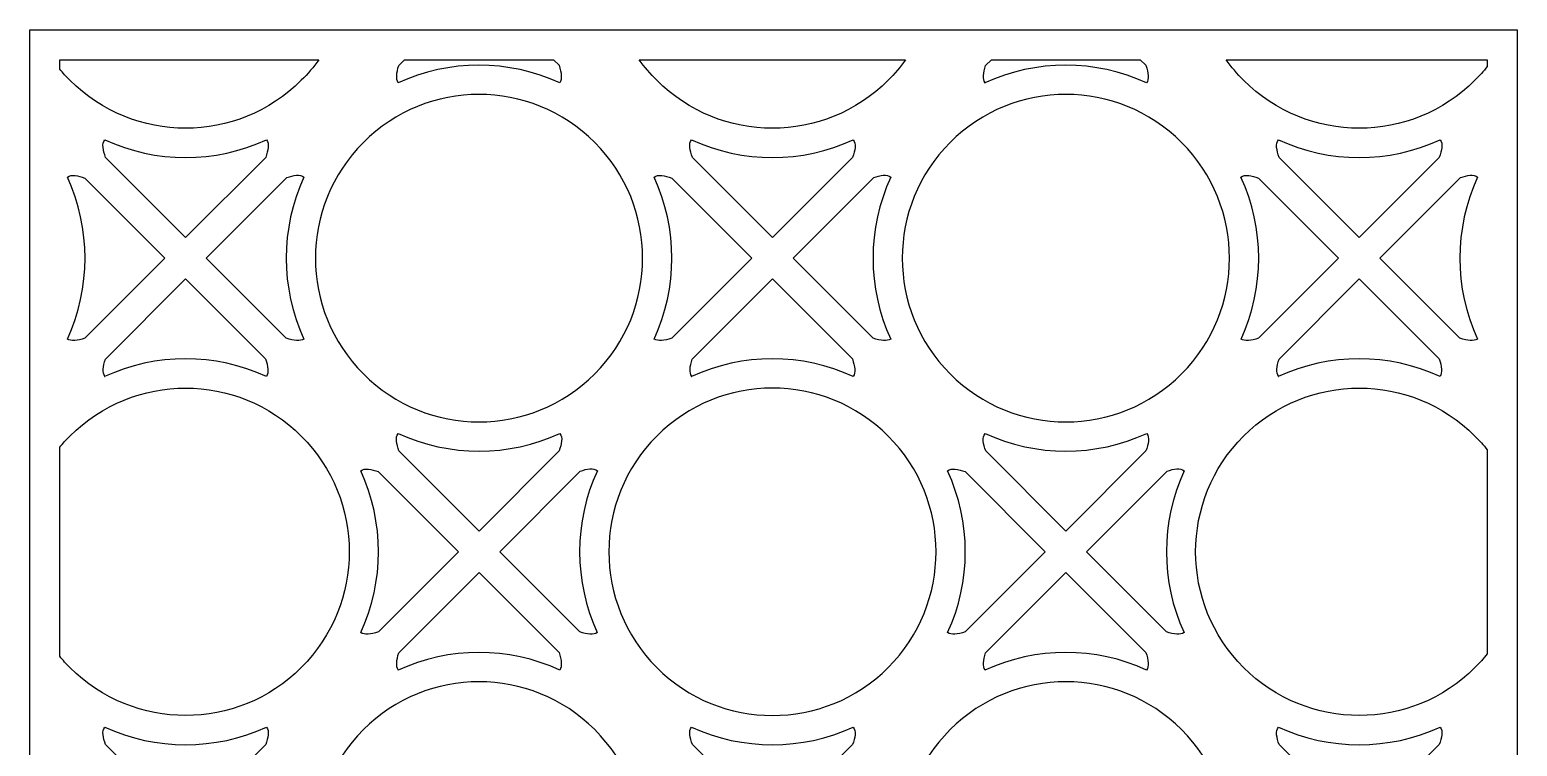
# Model space of a CAD drawing. Header units: centimetres. Extents: x -27 to -20.5, y -6.6 to 6.9.
# Drawn here: x -27 to -20.55, y 3.75 to 6.86 of the extents above; entities that cross this region are included whole.
import ezdxf

# ---------------------------------------------------------------- set-up
doc = ezdxf.new("R2010")
doc.units = ezdxf.units.CM
doc.header["$MEASUREMENT"] = 0
doc.layers.add('layer 1', color=7, linetype='Continuous')

msp = doc.modelspace()

# ---------------------------------------------------------------- linework, layer by layer
at = {"layer": 'layer 1', "color": 250}
for points, knots in [([(-20.54616, -6.61448), (-20.54616, -6.61448), (-20.54616, -6.56891), (-20.54616, -6.56891), (-20.54616, -6.56891), (-20.54616, -6.56891), (-20.54616, -6.48463), (-20.54616, -6.48463), (-20.54616, -6.48463), (-20.54616, -6.48463), (-20.54616, 6.72682), (-20.54616, 6.72682), (-20.54616, 6.72682), (-20.54616, 6.72682), (-20.54616, 6.81765), (-20.54616, 6.81765), (-20.54616, 6.81765), (-20.54616, 6.81765), (-20.54616, 6.85667), (-20.54616, 6.85667), (-20.54616, 6.85667), (-20.54616, 6.85667), (-26.86929, 6.85667), (-26.86929, 6.85667), (-26.86929, 6.85667), (-26.86929, 6.85667), (-26.90224, 6.85667), (-26.90224, 6.85667), (-26.90224, 6.85667), (-26.90224, 6.85667), (-26.99914, 6.85667), (-26.99914, 6.85667), (-26.99914, 6.85667), (-26.99914, 6.85667), (-26.99914, -6.48463), (-26.99914, -6.48463), (-26.99914, -6.48463), (-26.99914, -6.48463), (-26.99914, -6.51149), (-26.99914, -6.51149), (-26.99914, -6.51149), (-26.99914, -6.51149), (-26.99914, -6.61448), (-26.99914, -6.61448), (-26.99914, -6.61448), (-26.99914, -6.61448), (-20.54616, -6.61448), (-20.54616, -6.61448)], [0, 0, 0, 0, 0.0769231, 0.0769231, 0.0769231, 0.0769231, 0.1538462, 0.1538462, 0.1538462, 0.1538462, 0.2307692, 0.2307692, 0.2307692, 0.2307692, 0.3076923, 0.3076923, 0.3076923, 0.3076923, 0.3846154, 0.3846154, 0.3846154, 0.3846154, 0.4615385, 0.4615385, 0.4615385, 0.4615385, 0.5384615, 0.5384615, 0.5384615, 0.5384615, 0.6153846, 0.6153846, 0.6153846, 0.6153846, 0.6923077, 0.6923077, 0.6923077, 0.6923077, 0.7692308, 0.7692308, 0.7692308, 0.7692308, 0.8461538, 0.8461538, 0.8461538, 0.8461538, 1, 1, 1, 1]), ([(-26.86929, 6.72682), (-26.86929, 6.72682), (-26.86929, 6.68642), (-26.86929, 6.68642), (-26.86929, 6.68642), (-26.85533, 6.66961), (-26.84051, 6.65327), (-26.82475, 6.63751), (-26.82475, 6.63751), (-26.54764, 6.36038), (-26.09814, 6.36038), (-25.821, 6.63751), (-25.821, 6.63751), (-25.7929, 6.66562), (-25.76769, 6.69552), (-25.74529, 6.72682), (-25.74529, 6.72682), (-25.74529, 6.72682), (-26.86929, 6.72682), (-26.86929, 6.72682)], [0, 0, 0, 0, 0.1666667, 0.1666667, 0.1666667, 0.1666667, 0.3333333, 0.3333333, 0.3333333, 0.3333333, 0.5, 0.5, 0.5, 0.5, 0.6666667, 0.6666667, 0.6666667, 0.6666667, 1, 1, 1, 1]), ([(-25.3729, 6.72682), (-25.3729, 6.72682), (-25.39822, 6.7015), (-25.39822, 6.7015), (-25.39822, 6.7015), (-25.40852, 6.66926), (-25.41145, 6.64273), (-25.40046, 6.62694), (-25.40046, 6.62694), (-25.40046, 6.62694), (-25.40134, 6.62606), (-25.40134, 6.62606), (-25.40134, 6.62606), (-25.17933, 6.72868), (-24.92161, 6.72879), (-24.69954, 6.6264), (-24.69954, 6.6264), (-24.68881, 6.64265), (-24.69227, 6.66981), (-24.70303, 6.70268), (-24.70303, 6.70268), (-24.70303, 6.70268), (-24.72717, 6.72682), (-24.72717, 6.72682), (-24.72717, 6.72682), (-24.72717, 6.72682), (-25.3729, 6.72682), (-25.3729, 6.72682)], [0, 0, 0, 0, 0.125, 0.125, 0.125, 0.125, 0.25, 0.25, 0.25, 0.25, 0.375, 0.375, 0.375, 0.375, 0.5, 0.5, 0.5, 0.5, 0.625, 0.625, 0.625, 0.625, 0.75, 0.75, 0.75, 0.75, 1, 1, 1, 1]), ([(-24.3548, 6.72682), (-24.33239, 6.69552), (-24.30718, 6.66562), (-24.27907, 6.63751), (-24.27907, 6.63751), (-24.00195, 6.36038), (-23.55245, 6.36038), (-23.27531, 6.63751), (-23.27531, 6.63751), (-23.24721, 6.66562), (-23.222, 6.69552), (-23.1996, 6.72682), (-23.1996, 6.72682), (-23.1996, 6.72682), (-24.3548, 6.72682), (-24.3548, 6.72682)], [0, 0, 0, 0, 0.2, 0.2, 0.2, 0.2, 0.4, 0.4, 0.4, 0.4, 0.6, 0.6, 0.6, 0.6, 1, 1, 1, 1]), ([(-22.82723, 6.72682), (-22.82723, 6.72682), (-22.85255, 6.7015), (-22.85255, 6.7015), (-22.85255, 6.7015), (-22.86283, 6.66926), (-22.86576, 6.64273), (-22.85478, 6.62694), (-22.85478, 6.62694), (-22.85478, 6.62694), (-22.85566, 6.62606), (-22.85566, 6.62606), (-22.85566, 6.62606), (-22.63364, 6.72868), (-22.37594, 6.72879), (-22.15385, 6.6264), (-22.15385, 6.6264), (-22.14314, 6.64265), (-22.14659, 6.66981), (-22.15735, 6.70268), (-22.15735, 6.70268), (-22.15735, 6.70268), (-22.18148, 6.72682), (-22.18148, 6.72682), (-22.18148, 6.72682), (-22.18148, 6.72682), (-22.82723, 6.72682), (-22.82723, 6.72682)], [0, 0, 0, 0, 0.125, 0.125, 0.125, 0.125, 0.25, 0.25, 0.25, 0.25, 0.375, 0.375, 0.375, 0.375, 0.5, 0.5, 0.5, 0.5, 0.625, 0.625, 0.625, 0.625, 0.75, 0.75, 0.75, 0.75, 1, 1, 1, 1]), ([(-21.80912, 6.72682), (-21.78672, 6.69552), (-21.76151, 6.66562), (-21.7334, 6.63751), (-21.7334, 6.63751), (-21.45626, 6.36038), (-21.00677, 6.36038), (-20.72964, 6.63751), (-20.72964, 6.63751), (-20.71041, 6.65674), (-20.69257, 6.67682), (-20.67601, 6.69759), (-20.67601, 6.69759), (-20.67601, 6.69759), (-20.67601, 6.72682), (-20.67601, 6.72682), (-20.67601, 6.72682), (-20.67601, 6.72682), (-21.80912, 6.72682), (-21.80912, 6.72682)], [0, 0, 0, 0, 0.1666667, 0.1666667, 0.1666667, 0.1666667, 0.3333333, 0.3333333, 0.3333333, 0.3333333, 0.5, 0.5, 0.5, 0.5, 0.6666667, 0.6666667, 0.6666667, 0.6666667, 1, 1, 1, 1]), ([(-25.55192, 6.36843), (-25.27479, 6.64556), (-24.82528, 6.64556), (-24.54817, 6.36843), (-24.54817, 6.36843), (-24.27103, 6.09131), (-24.27103, 5.64181), (-24.54817, 5.36467), (-24.54817, 5.36467), (-24.82528, 5.08755), (-25.27479, 5.08755), (-25.55192, 5.36467), (-25.55192, 5.36467), (-25.82905, 5.64181), (-25.82905, 6.09131), (-25.55192, 6.36843)], [0, 0, 0, 0, 0.2, 0.2, 0.2, 0.2, 0.4, 0.4, 0.4, 0.4, 0.6, 0.6, 0.6, 0.6, 1, 1, 1, 1]), ([(-23.00624, 6.36843), (-22.7291, 6.64556), (-22.2796, 6.64556), (-22.00248, 6.36843), (-22.00248, 6.36843), (-21.72536, 6.09131), (-21.72536, 5.64181), (-22.00248, 5.36467), (-22.00248, 5.36467), (-22.2796, 5.08755), (-22.7291, 5.08755), (-23.00624, 5.36467), (-23.00624, 5.36467), (-23.28336, 5.64181), (-23.28336, 6.09131), (-23.00624, 6.36843)], [0, 0, 0, 0, 0.2, 0.2, 0.2, 0.2, 0.4, 0.4, 0.4, 0.4, 0.6, 0.6, 0.6, 0.6, 1, 1, 1, 1]), ([(-26.32287, 5.95625), (-26.32287, 5.95625), (-25.97559, 6.30354), (-25.97559, 6.30354), (-25.97559, 6.30354), (-25.96501, 6.33361), (-25.95783, 6.362), (-25.97229, 6.37959), (-25.97229, 6.37959), (-26.19415, 6.27726), (-26.45167, 6.27726), (-26.67353, 6.37958), (-26.67353, 6.37958), (-26.68793, 6.362), (-26.68085, 6.33368), (-26.67027, 6.30364), (-26.67027, 6.30364), (-26.67027, 6.30364), (-26.32288, 5.95625), (-26.32288, 5.95625), (-26.32288, 5.95625), (-26.32288, 5.95625), (-26.32287, 5.95625), (-26.32287, 5.95625)], [0, 0, 0, 0, 0.1428571, 0.1428571, 0.1428571, 0.1428571, 0.2857143, 0.2857143, 0.2857143, 0.2857143, 0.4285714, 0.4285714, 0.4285714, 0.4285714, 0.5714286, 0.5714286, 0.5714286, 0.5714286, 0.7142857, 0.7142857, 0.7142857, 0.7142857, 1, 1, 1, 1]), ([(-23.7772, 5.95625), (-23.7772, 5.95625), (-23.42991, 6.30355), (-23.42991, 6.30355), (-23.42991, 6.30355), (-23.41932, 6.33362), (-23.41215, 6.362), (-23.42661, 6.37959), (-23.42661, 6.37959), (-23.64848, 6.27726), (-23.90598, 6.27726), (-24.12784, 6.37958), (-24.12784, 6.37958), (-24.14226, 6.362), (-24.13516, 6.33368), (-24.12459, 6.30364), (-24.12459, 6.30364), (-24.12459, 6.30364), (-23.7772, 5.95625), (-23.7772, 5.95625)], [0, 0, 0, 0, 0.1666667, 0.1666667, 0.1666667, 0.1666667, 0.3333333, 0.3333333, 0.3333333, 0.3333333, 0.5, 0.5, 0.5, 0.5, 0.6666667, 0.6666667, 0.6666667, 0.6666667, 1, 1, 1, 1]), ([(-21.23151, 5.95625), (-21.23151, 5.95625), (-20.88421, 6.30356), (-20.88421, 6.30356), (-20.88421, 6.30356), (-20.87364, 6.33362), (-20.86646, 6.362), (-20.88092, 6.37959), (-20.88092, 6.37959), (-21.10279, 6.27726), (-21.3603, 6.27726), (-21.58215, 6.37958), (-21.58215, 6.37958), (-21.59657, 6.362), (-21.58947, 6.33368), (-21.57891, 6.30366), (-21.57891, 6.30366), (-21.57891, 6.30366), (-21.23151, 5.95625), (-21.23151, 5.95625)], [0, 0, 0, 0, 0.1666667, 0.1666667, 0.1666667, 0.1666667, 0.3333333, 0.3333333, 0.3333333, 0.3333333, 0.5, 0.5, 0.5, 0.5, 0.6666667, 0.6666667, 0.6666667, 0.6666667, 1, 1, 1, 1]), ([(-26.75963, 5.51951), (-26.75963, 5.51951), (-26.41259, 5.86655), (-26.41259, 5.86655), (-26.41259, 5.86655), (-26.41259, 5.86655), (-26.75993, 6.21389), (-26.75993, 6.21389), (-26.75993, 6.21389), (-26.79002, 6.22447), (-26.81836, 6.23162), (-26.83595, 6.21714), (-26.83595, 6.21714), (-26.73366, 5.99531), (-26.73364, 5.73788), (-26.83592, 5.51602), (-26.83592, 5.51602), (-26.81968, 5.50532), (-26.79251, 5.50875), (-26.75963, 5.51951)], [0, 0, 0, 0, 0.1666667, 0.1666667, 0.1666667, 0.1666667, 0.3333333, 0.3333333, 0.3333333, 0.3333333, 0.5, 0.5, 0.5, 0.5, 0.6666667, 0.6666667, 0.6666667, 0.6666667, 1, 1, 1, 1]), ([(-26.23317, 5.86655), (-26.23317, 5.86655), (-25.88611, 5.51948), (-25.88611, 5.51948), (-25.88611, 5.51948), (-25.85328, 5.50875), (-25.82615, 5.50532), (-25.80992, 5.516), (-25.80992, 5.516), (-25.91233, 5.7381), (-25.91222, 5.99586), (-25.80957, 6.21787), (-25.80957, 6.21787), (-25.82664, 6.23258), (-25.85426, 6.22619), (-25.88374, 6.21598), (-25.88374, 6.21598), (-25.88374, 6.21598), (-26.23317, 5.86655), (-26.23317, 5.86655)], [0, 0, 0, 0, 0.1666667, 0.1666667, 0.1666667, 0.1666667, 0.3333333, 0.3333333, 0.3333333, 0.3333333, 0.5, 0.5, 0.5, 0.5, 0.6666667, 0.6666667, 0.6666667, 0.6666667, 1, 1, 1, 1]), ([(-24.21394, 5.51951), (-24.21394, 5.51951), (-23.8669, 5.86655), (-23.8669, 5.86655), (-23.8669, 5.86655), (-23.8669, 5.86655), (-24.21425, 6.21389), (-24.21425, 6.21389), (-24.21425, 6.21389), (-24.24433, 6.22447), (-24.27268, 6.23162), (-24.29026, 6.21714), (-24.29026, 6.21714), (-24.18797, 5.99531), (-24.18795, 5.73788), (-24.29024, 5.51602), (-24.29024, 5.51602), (-24.274, 5.50532), (-24.24682, 5.50875), (-24.21394, 5.51951)], [0, 0, 0, 0, 0.1666667, 0.1666667, 0.1666667, 0.1666667, 0.3333333, 0.3333333, 0.3333333, 0.3333333, 0.5, 0.5, 0.5, 0.5, 0.6666667, 0.6666667, 0.6666667, 0.6666667, 1, 1, 1, 1]), ([(-23.33807, 6.21598), (-23.33807, 6.21598), (-23.68749, 5.86655), (-23.68749, 5.86655), (-23.68749, 5.86655), (-23.68749, 5.86655), (-23.34042, 5.51948), (-23.34042, 5.51948), (-23.34042, 5.51948), (-23.3076, 5.50875), (-23.28047, 5.50532), (-23.26423, 5.516), (-23.26423, 5.516), (-23.36665, 5.7381), (-23.36653, 5.99586), (-23.26389, 6.21787), (-23.26389, 6.21787), (-23.28095, 6.23258), (-23.30858, 6.22619), (-23.33807, 6.21598)], [0, 0, 0, 0, 0.1666667, 0.1666667, 0.1666667, 0.1666667, 0.3333333, 0.3333333, 0.3333333, 0.3333333, 0.5, 0.5, 0.5, 0.5, 0.6666667, 0.6666667, 0.6666667, 0.6666667, 1, 1, 1, 1]), ([(-21.66825, 5.51952), (-21.66825, 5.51952), (-21.32122, 5.86654), (-21.32122, 5.86654), (-21.32122, 5.86654), (-21.32122, 5.86654), (-21.66856, 6.21389), (-21.66856, 6.21389), (-21.66856, 6.21389), (-21.69866, 6.22447), (-21.72699, 6.23162), (-21.74459, 6.21714), (-21.74459, 6.21714), (-21.6423, 5.99531), (-21.64228, 5.73788), (-21.74455, 5.51602), (-21.74455, 5.51602), (-21.72831, 5.50531), (-21.70112, 5.50875), (-21.66825, 5.51952)], [0, 0, 0, 0, 0.1666667, 0.1666667, 0.1666667, 0.1666667, 0.3333333, 0.3333333, 0.3333333, 0.3333333, 0.5, 0.5, 0.5, 0.5, 0.6666667, 0.6666667, 0.6666667, 0.6666667, 1, 1, 1, 1]), ([(-20.79238, 6.21598), (-20.79238, 6.21598), (-21.14181, 5.86655), (-21.14181, 5.86655), (-21.14181, 5.86655), (-21.14181, 5.86655), (-20.79475, 5.51948), (-20.79475, 5.51948), (-20.79475, 5.51948), (-20.76193, 5.50875), (-20.73478, 5.50532), (-20.71856, 5.516), (-20.71856, 5.516), (-20.82097, 5.7381), (-20.82084, 5.99586), (-20.7182, 6.21787), (-20.7182, 6.21787), (-20.73527, 6.23258), (-20.7629, 6.22619), (-20.79238, 6.21598)], [0, 0, 0, 0, 0.1666667, 0.1666667, 0.1666667, 0.1666667, 0.3333333, 0.3333333, 0.3333333, 0.3333333, 0.5, 0.5, 0.5, 0.5, 0.6666667, 0.6666667, 0.6666667, 0.6666667, 1, 1, 1, 1]), ([(-26.32288, 5.77684), (-26.32288, 5.77684), (-26.67106, 5.42866), (-26.67106, 5.42866), (-26.67106, 5.42866), (-26.68135, 5.39642), (-26.68428, 5.36987), (-26.67331, 5.3541), (-26.67331, 5.3541), (-26.67331, 5.3541), (-26.67418, 5.35322), (-26.67418, 5.35322), (-26.67418, 5.35322), (-26.45217, 5.45584), (-26.19446, 5.45594), (-25.97237, 5.35356), (-25.97237, 5.35356), (-25.96166, 5.3698), (-25.96512, 5.39696), (-25.97586, 5.42984), (-25.97586, 5.42984), (-25.97586, 5.42984), (-26.32288, 5.77684), (-26.32288, 5.77684)], [0, 0, 0, 0, 0.1428571, 0.1428571, 0.1428571, 0.1428571, 0.2857143, 0.2857143, 0.2857143, 0.2857143, 0.4285714, 0.4285714, 0.4285714, 0.4285714, 0.5714286, 0.5714286, 0.5714286, 0.5714286, 0.7142857, 0.7142857, 0.7142857, 0.7142857, 1, 1, 1, 1]), ([(-23.7772, 5.77684), (-23.7772, 5.77684), (-24.12538, 5.42866), (-24.12538, 5.42866), (-24.12538, 5.42866), (-24.13567, 5.39642), (-24.1386, 5.36987), (-24.12762, 5.3541), (-24.12762, 5.3541), (-24.12762, 5.3541), (-24.1285, 5.35322), (-24.1285, 5.35322), (-24.1285, 5.35322), (-23.90649, 5.45584), (-23.64878, 5.45594), (-23.42669, 5.35356), (-23.42669, 5.35356), (-23.41597, 5.3698), (-23.41943, 5.39696), (-23.43019, 5.42984), (-23.43019, 5.42984), (-23.43019, 5.42984), (-23.7772, 5.77684), (-23.7772, 5.77684)], [0, 0, 0, 0, 0.1428571, 0.1428571, 0.1428571, 0.1428571, 0.2857143, 0.2857143, 0.2857143, 0.2857143, 0.4285714, 0.4285714, 0.4285714, 0.4285714, 0.5714286, 0.5714286, 0.5714286, 0.5714286, 0.7142857, 0.7142857, 0.7142857, 0.7142857, 1, 1, 1, 1]), ([(-21.23151, 5.77684), (-21.23151, 5.77684), (-21.5797, 5.42866), (-21.5797, 5.42866), (-21.5797, 5.42866), (-21.59, 5.39642), (-21.59293, 5.36987), (-21.58194, 5.3541), (-21.58194, 5.3541), (-21.58194, 5.3541), (-21.58281, 5.35322), (-21.58281, 5.35322), (-21.58281, 5.35322), (-21.36081, 5.45584), (-21.10308, 5.45594), (-20.881, 5.35356), (-20.881, 5.35356), (-20.87029, 5.3698), (-20.87375, 5.39696), (-20.88451, 5.42984), (-20.88451, 5.42984), (-20.88451, 5.42984), (-21.23151, 5.77684), (-21.23151, 5.77684)], [0, 0, 0, 0, 0.1428571, 0.1428571, 0.1428571, 0.1428571, 0.2857143, 0.2857143, 0.2857143, 0.2857143, 0.4285714, 0.4285714, 0.4285714, 0.4285714, 0.5714286, 0.5714286, 0.5714286, 0.5714286, 0.7142857, 0.7142857, 0.7142857, 0.7142857, 1, 1, 1, 1]), ([(-26.86929, 4.14074), (-26.85533, 4.12394), (-26.84051, 4.1076), (-26.82475, 4.09184), (-26.82475, 4.09184), (-26.54764, 3.8147), (-26.09814, 3.8147), (-25.821, 4.09184), (-25.821, 4.09184), (-25.54388, 4.36897), (-25.54388, 4.81847), (-25.821, 5.0956), (-25.821, 5.0956), (-26.09814, 5.37272), (-26.54764, 5.37272), (-26.82475, 5.0956), (-26.82475, 5.0956), (-26.84051, 5.07984), (-26.85533, 5.0635), (-26.86929, 5.04669), (-26.86929, 5.04669), (-26.86929, 5.04669), (-26.86929, 4.14074), (-26.86929, 4.14074)], [0, 0, 0, 0, 0.1428571, 0.1428571, 0.1428571, 0.1428571, 0.2857143, 0.2857143, 0.2857143, 0.2857143, 0.4285714, 0.4285714, 0.4285714, 0.4285714, 0.5714286, 0.5714286, 0.5714286, 0.5714286, 0.7142857, 0.7142857, 0.7142857, 0.7142857, 1, 1, 1, 1]), ([(-24.27907, 5.0956), (-24.00195, 5.37272), (-23.55245, 5.37272), (-23.27531, 5.0956), (-23.27531, 5.0956), (-22.99819, 4.81847), (-22.99819, 4.36897), (-23.27531, 4.09184), (-23.27531, 4.09184), (-23.55245, 3.8147), (-24.00195, 3.8147), (-24.27907, 4.09184), (-24.27907, 4.09184), (-24.55621, 4.36897), (-24.55621, 4.81847), (-24.27907, 5.0956)], [0, 0, 0, 0, 0.2, 0.2, 0.2, 0.2, 0.4, 0.4, 0.4, 0.4, 0.6, 0.6, 0.6, 0.6, 1, 1, 1, 1]), ([(-20.67601, 5.03552), (-20.69257, 5.05629), (-20.71041, 5.07637), (-20.72964, 5.0956), (-20.72964, 5.0956), (-21.00677, 5.37272), (-21.45626, 5.37272), (-21.7334, 5.0956), (-21.7334, 5.0956), (-22.01052, 4.81847), (-22.01052, 4.36897), (-21.7334, 4.09184), (-21.7334, 4.09184), (-21.45626, 3.8147), (-21.00677, 3.8147), (-20.72964, 4.09184), (-20.72964, 4.09184), (-20.71041, 4.11106), (-20.69257, 4.13114), (-20.67601, 4.15191), (-20.67601, 4.15191), (-20.67601, 4.15191), (-20.67601, 5.03552), (-20.67601, 5.03552)], [0, 0, 0, 0, 0.1428571, 0.1428571, 0.1428571, 0.1428571, 0.2857143, 0.2857143, 0.2857143, 0.2857143, 0.4285714, 0.4285714, 0.4285714, 0.4285714, 0.5714286, 0.5714286, 0.5714286, 0.5714286, 0.7142857, 0.7142857, 0.7142857, 0.7142857, 1, 1, 1, 1]), ([(-25.05004, 4.68341), (-25.05004, 4.68341), (-24.70275, 5.0307), (-24.70275, 5.0307), (-24.70275, 5.0307), (-24.69216, 5.06078), (-24.68498, 5.08915), (-24.69945, 5.10675), (-24.69945, 5.10675), (-24.92131, 5.00442), (-25.17882, 5.00442), (-25.40067, 5.10673), (-25.40067, 5.10673), (-25.41509, 5.08915), (-25.408, 5.06083), (-25.39744, 5.0308), (-25.39744, 5.0308), (-25.39744, 5.0308), (-25.05004, 4.68341), (-25.05004, 4.68341)], [0, 0, 0, 0, 0.1666667, 0.1666667, 0.1666667, 0.1666667, 0.3333333, 0.3333333, 0.3333333, 0.3333333, 0.5, 0.5, 0.5, 0.5, 0.6666667, 0.6666667, 0.6666667, 0.6666667, 1, 1, 1, 1]), ([(-22.50435, 4.68341), (-22.50435, 4.68341), (-22.15707, 5.0307), (-22.15707, 5.0307), (-22.15707, 5.0307), (-22.14647, 5.06078), (-22.13931, 5.08915), (-22.15377, 5.10675), (-22.15377, 5.10675), (-22.37562, 5.00442), (-22.63315, 5.00442), (-22.85499, 5.10673), (-22.85499, 5.10673), (-22.86941, 5.08915), (-22.86233, 5.06083), (-22.85175, 5.0308), (-22.85175, 5.0308), (-22.85175, 5.0308), (-22.50435, 4.68341), (-22.50435, 4.68341)], [0, 0, 0, 0, 0.1666667, 0.1666667, 0.1666667, 0.1666667, 0.3333333, 0.3333333, 0.3333333, 0.3333333, 0.5, 0.5, 0.5, 0.5, 0.6666667, 0.6666667, 0.6666667, 0.6666667, 1, 1, 1, 1]), ([(-25.48676, 4.24668), (-25.48676, 4.24668), (-25.13974, 4.5937), (-25.13974, 4.5937), (-25.13974, 4.5937), (-25.13974, 4.5937), (-25.48708, 4.94105), (-25.48708, 4.94105), (-25.48708, 4.94105), (-25.51718, 4.95164), (-25.54552, 4.95878), (-25.56311, 4.94431), (-25.56311, 4.94431), (-25.46082, 4.72246), (-25.4608, 4.46504), (-25.56308, 4.24319), (-25.56308, 4.24319), (-25.54683, 4.23246), (-25.51965, 4.23592), (-25.48676, 4.24668)], [0, 0, 0, 0, 0.1666667, 0.1666667, 0.1666667, 0.1666667, 0.3333333, 0.3333333, 0.3333333, 0.3333333, 0.5, 0.5, 0.5, 0.5, 0.6666667, 0.6666667, 0.6666667, 0.6666667, 1, 1, 1, 1]), ([(-24.6109, 4.94314), (-24.6109, 4.94314), (-24.96034, 4.59371), (-24.96034, 4.59371), (-24.96034, 4.59371), (-24.96034, 4.59371), (-24.96034, 4.5937), (-24.96034, 4.5937), (-24.96034, 4.5937), (-24.96034, 4.5937), (-24.61328, 4.24665), (-24.61328, 4.24665), (-24.61328, 4.24665), (-24.58045, 4.23592), (-24.55331, 4.23249), (-24.53708, 4.24316), (-24.53708, 4.24316), (-24.63949, 4.46527), (-24.63937, 4.72301), (-24.53673, 4.94502), (-24.53673, 4.94502), (-24.55379, 4.95973), (-24.58142, 4.95334), (-24.6109, 4.94314)], [0, 0, 0, 0, 0.1428571, 0.1428571, 0.1428571, 0.1428571, 0.2857143, 0.2857143, 0.2857143, 0.2857143, 0.4285714, 0.4285714, 0.4285714, 0.4285714, 0.5714286, 0.5714286, 0.5714286, 0.5714286, 0.7142857, 0.7142857, 0.7142857, 0.7142857, 1, 1, 1, 1]), ([(-22.94107, 4.24668), (-22.94107, 4.24668), (-22.59406, 4.5937), (-22.59406, 4.5937), (-22.59406, 4.5937), (-22.59406, 4.5937), (-22.94141, 4.94105), (-22.94141, 4.94105), (-22.94141, 4.94105), (-22.9715, 4.95164), (-22.99984, 4.95878), (-23.01743, 4.94431), (-23.01743, 4.94431), (-22.91513, 4.72246), (-22.91511, 4.46504), (-23.01739, 4.24319), (-23.01739, 4.24319), (-23.00115, 4.23246), (-22.97396, 4.23592), (-22.94107, 4.24668)], [0, 0, 0, 0, 0.1666667, 0.1666667, 0.1666667, 0.1666667, 0.3333333, 0.3333333, 0.3333333, 0.3333333, 0.5, 0.5, 0.5, 0.5, 0.6666667, 0.6666667, 0.6666667, 0.6666667, 1, 1, 1, 1]), ([(-22.06522, 4.94314), (-22.06522, 4.94314), (-22.41465, 4.59371), (-22.41465, 4.59371), (-22.41465, 4.59371), (-22.41465, 4.59371), (-22.06757, 4.24664), (-22.06757, 4.24664), (-22.06757, 4.24664), (-22.03476, 4.23592), (-22.00763, 4.2325), (-21.9914, 4.24316), (-21.9914, 4.24316), (-22.09381, 4.46527), (-22.0937, 4.72301), (-21.99105, 4.94502), (-21.99105, 4.94502), (-22.00811, 4.95973), (-22.03573, 4.95334), (-22.06522, 4.94314)], [0, 0, 0, 0, 0.1666667, 0.1666667, 0.1666667, 0.1666667, 0.3333333, 0.3333333, 0.3333333, 0.3333333, 0.5, 0.5, 0.5, 0.5, 0.6666667, 0.6666667, 0.6666667, 0.6666667, 1, 1, 1, 1]), ([(-25.05004, 4.50401), (-25.05004, 4.50401), (-25.30417, 4.24988), (-25.30417, 4.24988), (-25.30417, 4.24988), (-25.30417, 4.24988), (-25.39822, 4.15581), (-25.39822, 4.15581), (-25.39822, 4.15581), (-25.40852, 4.12357), (-25.41145, 4.09703), (-25.40046, 4.08126), (-25.40046, 4.08126), (-25.40046, 4.08126), (-25.40134, 4.08038), (-25.40134, 4.08038), (-25.40134, 4.08038), (-25.17933, 4.183), (-24.92161, 4.18311), (-24.69954, 4.08071), (-24.69954, 4.08071), (-24.68881, 4.09696), (-24.69227, 4.12413), (-24.70303, 4.15699), (-24.70303, 4.15699), (-24.70303, 4.15699), (-25.05004, 4.50401), (-25.05004, 4.50401)], [0, 0, 0, 0, 0.125, 0.125, 0.125, 0.125, 0.25, 0.25, 0.25, 0.25, 0.375, 0.375, 0.375, 0.375, 0.5, 0.5, 0.5, 0.5, 0.625, 0.625, 0.625, 0.625, 0.75, 0.75, 0.75, 0.75, 1, 1, 1, 1]), ([(-22.50435, 4.50401), (-22.50435, 4.50401), (-22.85255, 4.15581), (-22.85255, 4.15581), (-22.85255, 4.15581), (-22.86283, 4.12357), (-22.86576, 4.09703), (-22.85478, 4.08126), (-22.85478, 4.08126), (-22.85478, 4.08126), (-22.85566, 4.08038), (-22.85566, 4.08038), (-22.85566, 4.08038), (-22.63364, 4.183), (-22.37594, 4.18311), (-22.15385, 4.08071), (-22.15385, 4.08071), (-22.14314, 4.09696), (-22.14659, 4.12413), (-22.15735, 4.15699), (-22.15735, 4.15699), (-22.15735, 4.15699), (-22.50435, 4.50401), (-22.50435, 4.50401)], [0, 0, 0, 0, 0.1428571, 0.1428571, 0.1428571, 0.1428571, 0.2857143, 0.2857143, 0.2857143, 0.2857143, 0.4285714, 0.4285714, 0.4285714, 0.4285714, 0.5714286, 0.5714286, 0.5714286, 0.5714286, 0.7142857, 0.7142857, 0.7142857, 0.7142857, 1, 1, 1, 1]), ([(-25.55192, 3.82275), (-25.27479, 4.09988), (-24.82528, 4.09988), (-24.54817, 3.82275), (-24.54817, 3.82275), (-24.27103, 3.54562), (-24.27103, 3.09613), (-24.54817, 2.81899), (-24.54817, 2.81899), (-24.82528, 2.54186), (-25.27479, 2.54186), (-25.55192, 2.81899), (-25.55192, 2.81899), (-25.82905, 3.09613), (-25.82905, 3.54562), (-25.55192, 3.82275)], [0, 0, 0, 0, 0.2, 0.2, 0.2, 0.2, 0.4, 0.4, 0.4, 0.4, 0.6, 0.6, 0.6, 0.6, 1, 1, 1, 1]), ([(-23.00624, 3.82275), (-22.7291, 4.09988), (-22.2796, 4.09988), (-22.00248, 3.82275), (-22.00248, 3.82275), (-21.72536, 3.54562), (-21.72536, 3.09613), (-22.00248, 2.81899), (-22.00248, 2.81899), (-22.2796, 2.54186), (-22.7291, 2.54186), (-23.00624, 2.81899), (-23.00624, 2.81899), (-23.28336, 3.09613), (-23.28336, 3.54562), (-23.00624, 3.82275)], [0, 0, 0, 0, 0.2, 0.2, 0.2, 0.2, 0.4, 0.4, 0.4, 0.4, 0.6, 0.6, 0.6, 0.6, 1, 1, 1, 1]), ([(-26.32287, 3.41057), (-26.32287, 3.41057), (-25.97559, 3.75785), (-25.97559, 3.75785), (-25.97559, 3.75785), (-25.96501, 3.78794), (-25.95783, 3.81632), (-25.97229, 3.83391), (-25.97229, 3.83391), (-26.19415, 3.73158), (-26.45167, 3.73157), (-26.67353, 3.83389), (-26.67353, 3.83389), (-26.68793, 3.81632), (-26.68085, 3.78798), (-26.67026, 3.75795), (-26.67026, 3.75795), (-26.67026, 3.75795), (-26.32288, 3.41057), (-26.32288, 3.41057), (-26.32288, 3.41057), (-26.32288, 3.41057), (-26.32287, 3.41057), (-26.32287, 3.41057)], [0, 0, 0, 0, 0.1428571, 0.1428571, 0.1428571, 0.1428571, 0.2857143, 0.2857143, 0.2857143, 0.2857143, 0.4285714, 0.4285714, 0.4285714, 0.4285714, 0.5714286, 0.5714286, 0.5714286, 0.5714286, 0.7142857, 0.7142857, 0.7142857, 0.7142857, 1, 1, 1, 1]), ([(-23.7772, 3.41057), (-23.7772, 3.41057), (-23.42991, 3.75786), (-23.42991, 3.75786), (-23.42991, 3.75786), (-23.41932, 3.78795), (-23.41215, 3.81632), (-23.42661, 3.83391), (-23.42661, 3.83391), (-23.64848, 3.73158), (-23.90598, 3.73157), (-24.12784, 3.83389), (-24.12784, 3.83389), (-24.14226, 3.81632), (-24.13516, 3.78798), (-24.12458, 3.75795), (-24.12458, 3.75795), (-24.12458, 3.75795), (-23.7772, 3.41057), (-23.7772, 3.41057)], [0, 0, 0, 0, 0.1666667, 0.1666667, 0.1666667, 0.1666667, 0.3333333, 0.3333333, 0.3333333, 0.3333333, 0.5, 0.5, 0.5, 0.5, 0.6666667, 0.6666667, 0.6666667, 0.6666667, 1, 1, 1, 1]), ([(-21.23151, 3.41057), (-21.23151, 3.41057), (-20.88421, 3.75787), (-20.88421, 3.75787), (-20.88421, 3.75787), (-20.87364, 3.78795), (-20.86646, 3.81632), (-20.88092, 3.83391), (-20.88092, 3.83391), (-21.10279, 3.73158), (-21.3603, 3.73157), (-21.58215, 3.83389), (-21.58215, 3.83389), (-21.59657, 3.81632), (-21.58947, 3.78799), (-21.57891, 3.75796), (-21.57891, 3.75796), (-21.57891, 3.75796), (-21.23151, 3.41057), (-21.23151, 3.41057)], [0, 0, 0, 0, 0.1666667, 0.1666667, 0.1666667, 0.1666667, 0.3333333, 0.3333333, 0.3333333, 0.3333333, 0.5, 0.5, 0.5, 0.5, 0.6666667, 0.6666667, 0.6666667, 0.6666667, 1, 1, 1, 1])]:
    msp.add_open_spline(points, degree=3, knots=knots, dxfattribs=at)

doc.saveas('drawing.dxf')
